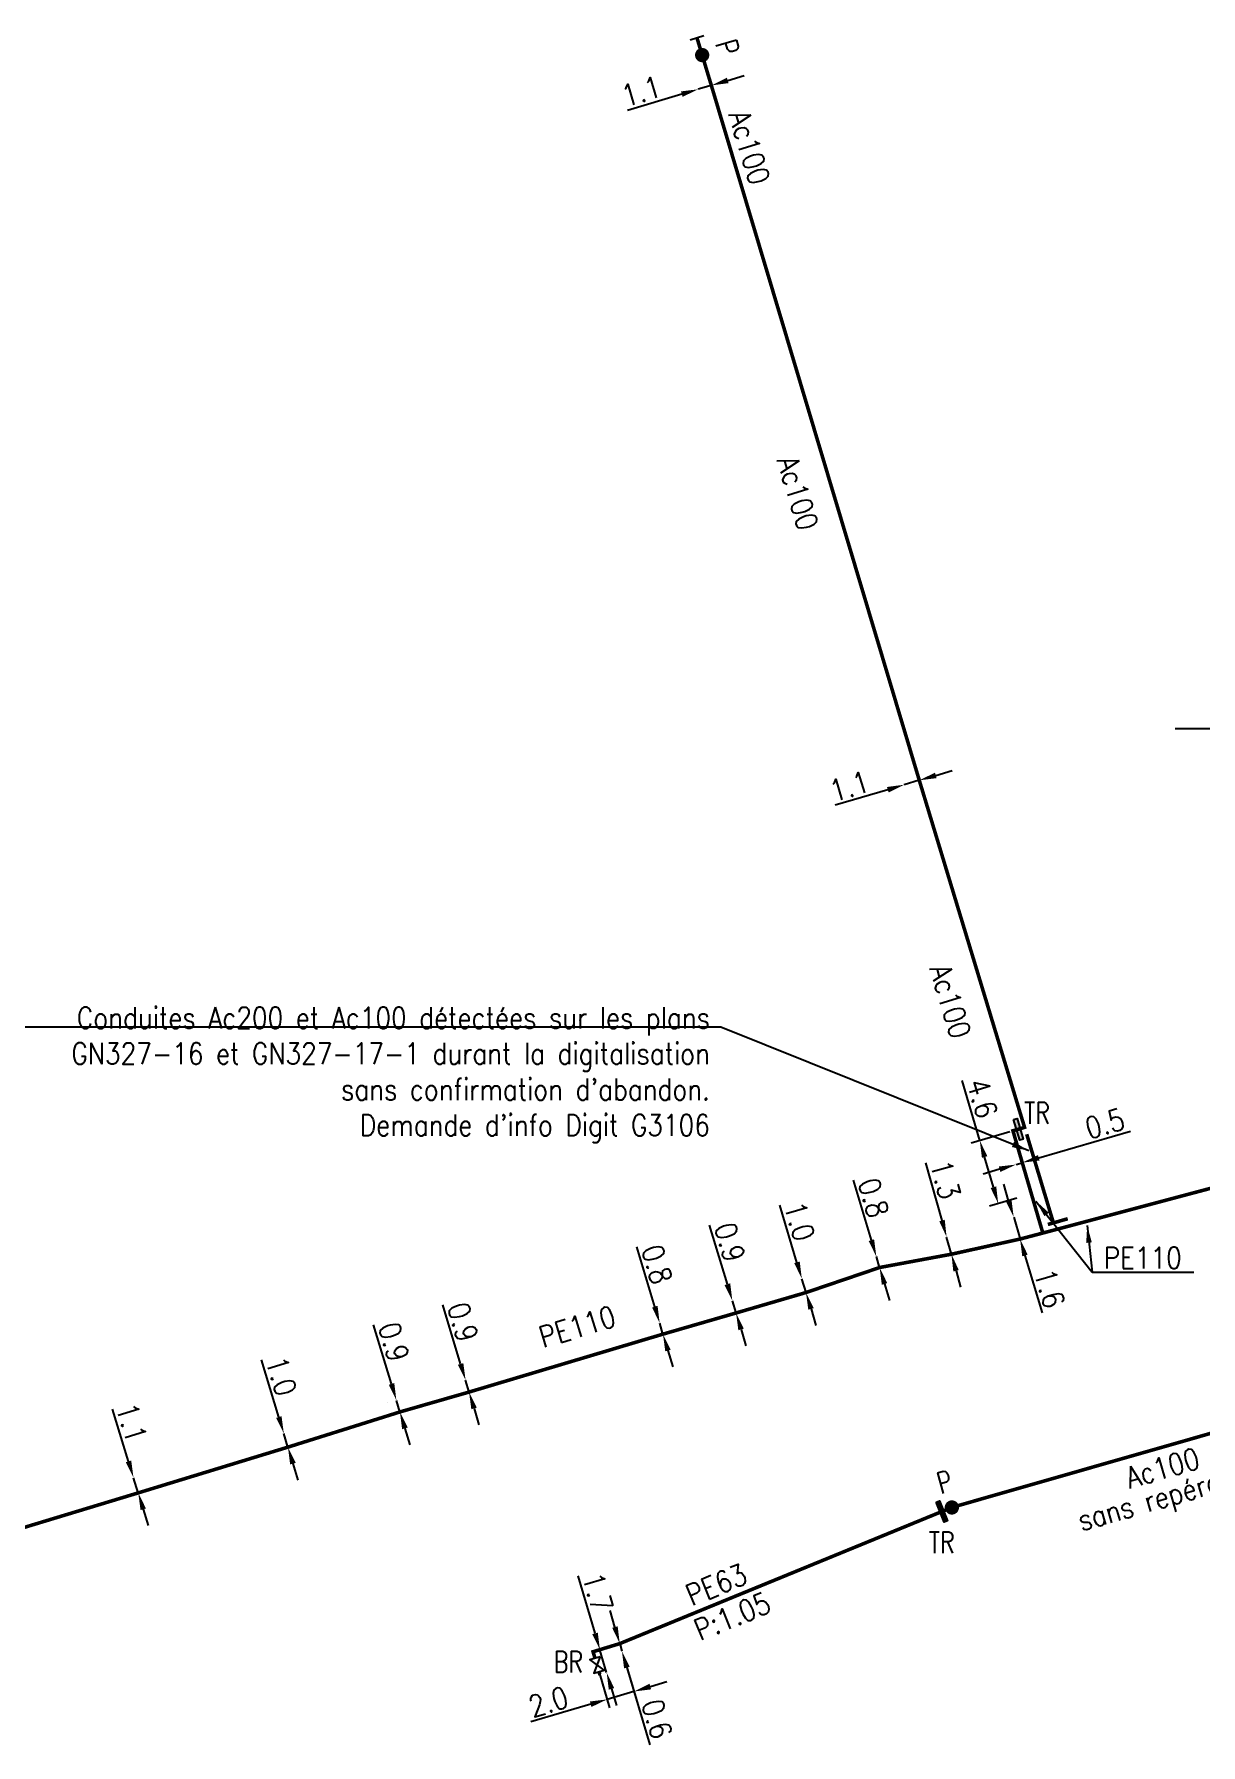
# Model space of a CAD drawing. Header units: millimetres. Extents: x 100511 to 101004, y 121645 to 122002.
# Drawn here: x 100682.8 to 100764.4, y 121645 to 121764.6 of the extents above; entities that cross this region are included whole.
import ezdxf
from ezdxf.enums import TextEntityAlignment as Align

# ---------------------------------------------------------------- set-up
doc = ezdxf.new("R2010")
doc.units = ezdxf.units.MM
doc.header["$PDMODE"] = 34
doc.linetypes.add('L_25_AP', pattern=[2000, 1000, 1000])
doc.linetypes.add('L_25_PE', pattern=[2000, 1000, 1000])
doc.layers.get('0').update_dxf_attribs({"linetype": 'CONTINUOUS'})
doc.layers.get('Defpoints').update_dxf_attribs({"linetype": 'CONTINUOUS'})
for name, color, linetype in [('L_150', 1, 'CONTINUOUS'), ('L_150_NC', 1, 'CONTINUOUS'), ('L_300', 7, 'CONTINUOUS'), ('L_340', 7, 'CONTINUOUS')]:
    doc.layers.add(name, color=color, linetype=linetype)
doc.layers.add('No_Print', color=7, linetype='CONTINUOUS', plot=False)
doc.styles.add('G_ROMANS', font='ROMANS.SHX', dxfattribs={"width": 0.75})
doc.styles.get("Standard").update_dxf_attribs({"font": 'romans.shx', "width": 0.85})
doc.dimstyles.get("Standard").update_dxf_attribs({"dimtxt": 1.5, "dimasz": 1.2, "dimexe": 0.625, "dimexo": 0.625, "dimgap": 0.25, "dimtad": 1, "dimdec": 1, "dimzin": 0, "dimdsep": 46, "dimtxsty": 'Standard', "dimcen": -0.5, "dimadec": 0, "dimazin": 0, "dimtfac": 1, "dimtdec": 1, "dimtmove": 0, "dimatfit": 3, "dimfxl": 1, "dimtolj": 1, "dimtzin": 0, "dimarcsym": 0})

# ---------------------------------------------------------------- blocks, each defined once
blk = doc.blocks.new('*D22')
at = {"layer": 'Defpoints', "color": 0, "linetype": 'Continuous'}
for p in [(100729.28, 121760.76), (100729.28, 121760.76), (100730.19, 121761.03)]:
    blk.add_point(p, dxfattribs=at)
at = {"layer": 'L_150', "color": 0, "linetype": 'Continuous', "lineweight": -2}
for p, q in [((100731.34, 121761.38), (100732.49, 121761.72)), ((100728.13, 121760.42), (100724.32, 121759.28)), ((100730.19, 121761.03), (100729.28, 121760.76))]:
    blk.add_line(p, q, dxfattribs=at)
at = {"layer": 'L_150', "color": 0, "linetype": 'Continuous'}
for points in [[(100731.28, 121761.57), (100731.39, 121761.19), (100730.19, 121761.03)], [(100728.07, 121760.61), (100728.18, 121760.23), (100729.28, 121760.76)]]:
    blk.add_solid(points, dxfattribs=at)
at = {"layer": 'L_150', "color": 0, "linetype": 'Continuous', "insert": (100725.29, 121760.62), "char_height": 1.5, "attachment_point": 5, "rotation": 16.6129}
blk.add_mtext('\\A1;1.1', dxfattribs=at)
blk = doc.blocks.new('L_340_07')
at = {"color": 0, "linetype": 'Continuous', "const_width": 0.25, "flags": 128}
blk.add_lwpolyline([(0, 0), (1.25, 0)], dxfattribs=at)
at = {"color": 0, "linetype": 'Continuous', "flags": 128}
blk.add_lwpolyline([(1.25, -0.5), (1.25, 0.5)], dxfattribs=at)
at = {"color": 0, "linetype": 'Continuous', "style": 'G_ROMANS', "width": 0.75, "flags": 3}
for tag, p in [('DEF_LEG', (0.72, -3.47)), ('DEF_COUP', (0.72, -5.97)), ('DEF_TYPE', (0.72, -8.47))]:
    blk.add_attdef(tag, text='', height=1.2, dxfattribs=at).set_placement(p, align=Align.MIDDLE)
blk = doc.blocks.new('*D58')
at = {"layer": 'Defpoints', "color": 0, "linetype": 'Continuous'}
for p in [(100743.68, 121712.13), (100743.68, 121712.13), (100744.73, 121712.44)]:
    blk.add_point(p, dxfattribs=at)
at = {"layer": 'L_150', "color": 0, "linetype": 'Continuous', "lineweight": -2}
for p, q in [((100744.73, 121712.44), (100743.68, 121712.13)), ((100745.88, 121712.78), (100747.03, 121713.13)), ((100742.53, 121711.78), (100738.86, 121710.69))]:
    blk.add_line(p, q, dxfattribs=at)
at = {"layer": 'L_150', "color": 0, "linetype": 'Continuous'}
for points in [[(100742.47, 121711.97), (100742.59, 121711.59), (100743.68, 121712.13)], [(100745.83, 121712.97), (100745.94, 121712.59), (100744.73, 121712.44)]]:
    blk.add_solid(points, dxfattribs=at)
at = {"layer": 'L_150', "color": 0, "linetype": 'Continuous', "insert": (100739.84, 121712.02), "char_height": 1.5, "attachment_point": 5, "rotation": 16.6097}
blk.add_mtext('\\A1;1.1', dxfattribs=at)
blk = doc.blocks.new('*D59')
at = {"layer": 'Defpoints', "color": 0, "linetype": 'Continuous'}
for p in [(100751.5, 121685.57), (100751.5, 121685.57), (100751.93, 121685.7)]:
    blk.add_point(p, dxfattribs=at)
at = {"layer": 'L_150', "color": 0, "linetype": 'Continuous', "lineweight": -2}
for p, q in [((100753.08, 121686.04), (100759.5, 121687.91)), ((100750.35, 121685.24), (100749.2, 121684.9)), ((100751.5, 121685.57), (100751.93, 121685.7))]:
    blk.add_line(p, q, dxfattribs=at)
at = {"layer": 'L_150', "color": 0, "linetype": 'Continuous'}
for points in [[(100753.03, 121686.23), (100753.14, 121685.85), (100751.93, 121685.7)], [(100750.29, 121685.43), (100750.4, 121685.05), (100751.5, 121685.57)]]:
    blk.add_solid(points, dxfattribs=at)
at = {"layer": 'L_150', "color": 0, "linetype": 'Continuous', "insert": (100757.7, 121688.43), "char_height": 1.5, "attachment_point": 5, "rotation": 16.2973}
blk.add_mtext('\\A1;0.5', dxfattribs=at)
blk = doc.blocks.new('*D60')
at = {"layer": 'Defpoints', "color": 0, "linetype": 'Continuous'}
for p in [(100751.66, 121688.04), (100750.25, 121682.83), (100752.14, 121683.39)]:
    blk.add_point(p, dxfattribs=at)
at = {"layer": 'L_340', "color": 0, "linetype": 'Continuous', "lineweight": -2}
for p, q in [((100748.96, 121687.25), (100747.73, 121691.45)), ((100751.06, 121687.86), (100748.36, 121687.07)), ((100749.91, 121683.99), (100749.3, 121686.1)), ((100751.54, 121683.21), (100749.65, 121682.66))]:
    blk.add_line(p, q, dxfattribs=at)
at = {"layer": 'L_340', "color": 0, "linetype": 'Continuous'}
for points in [[(100749.49, 121686.15), (100749.11, 121686.04), (100748.96, 121687.25)], [(100750.11, 121684.04), (100749.72, 121683.93), (100750.25, 121682.83)]]:
    blk.add_solid(points, dxfattribs=at)
at = {"layer": 'L_340', "color": 0, "linetype": 'Continuous', "insert": (100749.14, 121690.2), "char_height": 1.5, "attachment_point": 5, "rotation": 286.2973}
blk.add_mtext('\\A1;4.6', dxfattribs=at)
blk = doc.blocks.new('*D61')
at = {"layer": 'Defpoints', "color": 0, "linetype": 'Continuous'}
for p in [(100751.33, 121681.89), (100751.33, 121681.89), (100751.78, 121680.36)]:
    blk.add_point(p, dxfattribs=at)
at = {"layer": 'L_150', "color": 0, "linetype": 'Continuous', "lineweight": -2}
for p, q in [((100750.98, 121683.04), (100750.64, 121684.19)), ((100751.33, 121681.89), (100751.78, 121680.36)), ((100752.12, 121679.21), (100753.32, 121675.19))]:
    blk.add_line(p, q, dxfattribs=at)
at = {"layer": 'L_150', "color": 0, "linetype": 'Continuous'}
for points in [[(100751.18, 121683.1), (100750.79, 121682.99), (100751.33, 121681.89)], [(100752.31, 121679.27), (100751.93, 121679.15), (100751.78, 121680.36)]]:
    blk.add_solid(points, dxfattribs=at)
at = {"layer": 'L_150', "color": 0, "linetype": 'Continuous', "insert": (100753.85, 121676.91), "char_height": 1.5, "attachment_point": 5, "rotation": 286.5465}
blk.add_mtext('\\A1;1.6', dxfattribs=at)
blk = doc.blocks.new('*D62')
at = {"layer": 'Defpoints', "color": 0, "linetype": 'Continuous'}
for p in [(100746.64, 121680.5), (100746.64, 121680.5), (100746.98, 121679.3)]:
    blk.add_point(p, dxfattribs=at)
at = {"layer": 'L_150', "color": 0, "linetype": 'Continuous', "lineweight": -2}
for p, q in [((100746.32, 121681.66), (100745.19, 121685.69)), ((100746.98, 121679.3), (100746.64, 121680.5)), ((100747.3, 121678.14), (100747.62, 121676.99))]:
    blk.add_line(p, q, dxfattribs=at)
at = {"layer": 'L_150', "color": 0, "linetype": 'Continuous'}
for points in [[(100746.51, 121681.71), (100746.13, 121681.6), (100746.64, 121680.5)], [(100747.49, 121678.19), (100747.11, 121678.09), (100746.98, 121679.3)]]:
    blk.add_solid(points, dxfattribs=at)
at = {"layer": 'L_150', "color": 0, "linetype": 'Continuous', "insert": (100746.56, 121684.52), "char_height": 1.5, "attachment_point": 5, "rotation": 285.5638}
blk.add_mtext('\\A1;1.3', dxfattribs=at)
blk = doc.blocks.new('*D63')
at = {"layer": 'Defpoints', "color": 0, "linetype": 'Continuous'}
for p in [(100741.73, 121679.13), (100741.73, 121679.13), (100741.96, 121678.37)]:
    blk.add_point(p, dxfattribs=at)
at = {"layer": 'L_150', "color": 0, "linetype": 'Continuous', "lineweight": -2}
for p, q in [((100741.38, 121680.28), (100740.12, 121684.47)), ((100741.96, 121678.37), (100741.73, 121679.13)), ((100742.3, 121677.22), (100742.65, 121676.07))]:
    blk.add_line(p, q, dxfattribs=at)
at = {"layer": 'L_150', "color": 0, "linetype": 'Continuous'}
for points in [[(100741.57, 121680.34), (100741.19, 121680.22), (100741.73, 121679.13)], [(100742.49, 121677.28), (100742.11, 121677.16), (100741.96, 121678.37)]]:
    blk.add_solid(points, dxfattribs=at)
at = {"layer": 'L_150', "color": 0, "linetype": 'Continuous', "insert": (100741.53, 121683.24), "char_height": 1.5, "attachment_point": 5, "rotation": 286.7718}
blk.add_mtext('\\A1;0.8', dxfattribs=at)
blk = doc.blocks.new('*D64')
at = {"layer": 'Defpoints', "color": 0, "linetype": 'Continuous'}
for p in [(100736.52, 121677.58), (100736.52, 121677.58), (100736.81, 121676.62)]:
    blk.add_point(p, dxfattribs=at)
at = {"layer": 'L_150', "color": 0, "linetype": 'Continuous', "lineweight": -2}
for p, q in [((100736.18, 121678.73), (100734.97, 121682.74)), ((100736.81, 121676.62), (100736.52, 121677.58)), ((100737.16, 121675.47), (100737.5, 121674.32))]:
    blk.add_line(p, q, dxfattribs=at)
at = {"layer": 'L_150', "color": 0, "linetype": 'Continuous'}
for points in [[(100736.37, 121678.79), (100735.99, 121678.67), (100736.52, 121677.58)], [(100737.35, 121675.53), (100736.97, 121675.42), (100736.81, 121676.62)]]:
    blk.add_solid(points, dxfattribs=at)
at = {"layer": 'L_150', "color": 0, "linetype": 'Continuous', "insert": (100736.36, 121681.6), "char_height": 1.5, "attachment_point": 5, "rotation": 286.7716}
blk.add_mtext('\\A1;1.0', dxfattribs=at)
blk = doc.blocks.new('*D65')
at = {"layer": 'Defpoints', "color": 0, "linetype": 'Continuous'}
for p in [(100731.66, 121676.05), (100731.66, 121676.05), (100731.92, 121675.19)]:
    blk.add_point(p, dxfattribs=at)
at = {"layer": 'L_150', "color": 0, "linetype": 'Continuous', "lineweight": -2}
for p, q in [((100731.31, 121677.2), (100730.07, 121681.33)), ((100731.92, 121675.19), (100731.66, 121676.05)), ((100732.27, 121674.04), (100732.61, 121672.89))]:
    blk.add_line(p, q, dxfattribs=at)
at = {"layer": 'L_150', "color": 0, "linetype": 'Continuous'}
for points in [[(100731.51, 121677.26), (100731.12, 121677.14), (100731.66, 121676.05)], [(100732.46, 121674.1), (100732.08, 121673.98), (100731.92, 121675.19)]]:
    blk.add_solid(points, dxfattribs=at)
at = {"layer": 'L_150', "color": 0, "linetype": 'Continuous', "insert": (100731.48, 121680.13), "char_height": 1.5, "attachment_point": 5, "rotation": 286.7718}
blk.add_mtext('\\A1;0.9', dxfattribs=at)
blk = doc.blocks.new('*D66')
at = {"layer": 'Defpoints', "color": 0, "linetype": 'Continuous'}
for p in [(100726.58, 121674.48), (100726.58, 121674.48), (100726.81, 121673.71)]:
    blk.add_point(p, dxfattribs=at)
at = {"layer": 'L_150', "color": 0, "linetype": 'Continuous', "lineweight": -2}
for p, q in [((100726.24, 121675.63), (100724.98, 121679.81)), ((100726.81, 121673.71), (100726.58, 121674.48)), ((100727.16, 121672.56), (100727.51, 121671.42))]:
    blk.add_line(p, q, dxfattribs=at)
at = {"layer": 'L_150', "color": 0, "linetype": 'Continuous'}
for points in [[(100726.43, 121675.69), (100726.05, 121675.57), (100726.58, 121674.48)], [(100727.35, 121672.62), (100726.97, 121672.51), (100726.81, 121673.71)]]:
    blk.add_solid(points, dxfattribs=at)
at = {"layer": 'L_150', "color": 0, "linetype": 'Continuous', "insert": (100726.39, 121678.58), "char_height": 1.5, "attachment_point": 5, "rotation": 286.7718}
blk.add_mtext('\\A1;0.8', dxfattribs=at)
blk = doc.blocks.new('*D67')
at = {"layer": 'Defpoints', "color": 0, "linetype": 'Continuous'}
for p in [(100713.01, 121670.48), (100713.01, 121670.48), (100713.25, 121669.66)]:
    blk.add_point(p, dxfattribs=at)
at = {"layer": 'L_150', "color": 0, "linetype": 'Continuous', "lineweight": -2}
for p, q in [((100712.66, 121671.63), (100711.42, 121675.75)), ((100713.25, 121669.66), (100713.01, 121670.48)), ((100713.6, 121668.51), (100713.94, 121667.36))]:
    blk.add_line(p, q, dxfattribs=at)
at = {"layer": 'L_150', "color": 0, "linetype": 'Continuous'}
for points in [[(100712.85, 121671.68), (100712.47, 121671.57), (100713.01, 121670.48)], [(100713.79, 121668.57), (100713.41, 121668.46), (100713.25, 121669.66)]]:
    blk.add_solid(points, dxfattribs=at)
at = {"layer": 'L_150', "color": 0, "linetype": 'Continuous', "insert": (100712.82, 121674.55), "char_height": 1.5, "attachment_point": 5, "rotation": 286.7718}
blk.add_mtext('\\A1;0.9', dxfattribs=at)
blk = doc.blocks.new('*D68')
at = {"layer": 'Defpoints', "color": 0, "linetype": 'Continuous'}
for p in [(100708.17, 121669.08), (100708.17, 121669.08), (100708.42, 121668.27)]:
    blk.add_point(p, dxfattribs=at)
at = {"layer": 'L_150', "color": 0, "linetype": 'Continuous', "lineweight": -2}
for p, q in [((100707.83, 121670.23), (100706.58, 121674.36)), ((100708.42, 121668.27), (100708.17, 121669.08)), ((100707.58, 121668.9), (100707.58, 121668.9)), ((100707.82, 121668.09), (100707.82, 121668.09)), ((100708.77, 121667.12), (100709.11, 121665.97))]:
    blk.add_line(p, q, dxfattribs=at)
at = {"layer": 'L_150', "color": 0, "linetype": 'Continuous'}
for points in [[(100708.02, 121670.29), (100707.64, 121670.17), (100708.17, 121669.08)], [(100708.96, 121667.18), (100708.57, 121667.06), (100708.42, 121668.27)]]:
    blk.add_solid(points, dxfattribs=at)
at = {"layer": 'L_150', "color": 0, "linetype": 'Continuous', "insert": (100707.99, 121673.16), "char_height": 1.5, "attachment_point": 5, "rotation": 286.7993}
blk.add_mtext('\\A1;0.9', dxfattribs=at)
blk = doc.blocks.new('*D69')
at = {"layer": 'Defpoints', "color": 0, "linetype": 'Continuous'}
for p in [(100700.3, 121666.76), (100700.3, 121666.76), (100700.59, 121665.81)]:
    blk.add_point(p, dxfattribs=at)
at = {"layer": 'L_150', "color": 0, "linetype": 'Continuous', "lineweight": -2}
for p, q in [((100699.95, 121667.91), (100698.74, 121671.92)), ((100700.59, 121665.81), (100700.3, 121666.76)), ((100700.93, 121664.66), (100701.28, 121663.51))]:
    blk.add_line(p, q, dxfattribs=at)
at = {"layer": 'L_150', "color": 0, "linetype": 'Continuous'}
for points in [[(100700.14, 121667.97), (100699.76, 121667.85), (100700.3, 121666.76)], [(100701.13, 121664.71), (100700.74, 121664.6), (100700.59, 121665.81)]]:
    blk.add_solid(points, dxfattribs=at)
at = {"layer": 'L_150', "color": 0, "linetype": 'Continuous', "insert": (100700.13, 121670.78), "char_height": 1.5, "attachment_point": 5, "rotation": 286.7999}
blk.add_mtext('\\A1;1.0', dxfattribs=at)
blk = doc.blocks.new('*D70')
at = {"layer": 'Defpoints', "color": 0, "linetype": 'Continuous'}
for p in [(100689.79, 121663.66), (100689.79, 121663.66), (100690.12, 121662.61)]:
    blk.add_point(p, dxfattribs=at)
at = {"layer": 'L_150', "color": 0, "linetype": 'Continuous', "lineweight": -2}
for p, q in [((100689.44, 121664.81), (100688.32, 121668.47)), ((100690.12, 121662.61), (100689.79, 121663.66)), ((100690.47, 121661.46), (100690.82, 121660.32))]:
    blk.add_line(p, q, dxfattribs=at)
at = {"layer": 'L_150', "color": 0, "linetype": 'Continuous'}
for points in [[(100689.63, 121664.87), (100689.25, 121664.75), (100689.79, 121663.66)], [(100690.66, 121661.52), (100690.28, 121661.41), (100690.12, 121662.61)]]:
    blk.add_solid(points, dxfattribs=at)
at = {"layer": 'L_150', "color": 0, "linetype": 'Continuous', "insert": (100689.66, 121667.51), "char_height": 1.5, "attachment_point": 5, "rotation": 287.0232}
blk.add_mtext('\\A1;1.1', dxfattribs=at)
blk = doc.blocks.new('*D74')
at = {"layer": 'Defpoints', "color": 0, "linetype": 'Continuous'}
for p in [(100723.94, 121651.55), (100722.19, 121650.59), (100724.78, 121648.72)]:
    blk.add_point(p, dxfattribs=at)
at = {"layer": 'L_300', "color": 0, "linetype": 'Continuous', "lineweight": -2}
for p, q in [((100722.37, 121649.99), (100723.08, 121647.57)), ((100724.12, 121650.95), (100724.95, 121648.13)), ((100724.78, 121648.72), (100722.91, 121648.17)), ((100725.93, 121649.06), (100727.08, 121649.41)), ((100721.76, 121647.83), (100717.56, 121646.59))]:
    blk.add_line(p, q, dxfattribs=at)
at = {"layer": 'L_300', "color": 0, "linetype": 'Continuous'}
for points in [[(100725.87, 121649.26), (100725.98, 121648.87), (100724.78, 121648.72)], [(100721.7, 121648.02), (100721.81, 121647.64), (100722.91, 121648.17)]]:
    blk.add_solid(points, dxfattribs=at)
at = {"layer": 'L_300', "color": 0, "linetype": 'Continuous', "insert": (100718.8, 121648), "char_height": 1.5, "attachment_point": 5, "rotation": 16.4697}
blk.add_mtext('\\A1;2.0', dxfattribs=at)
blk = doc.blocks.new('*D75')
at = {"layer": 'Defpoints', "color": 0, "linetype": 'Continuous'}
for p in [(100721.92, 121651.5), (100722.87, 121650.05), (100723.02, 121650.1)]:
    blk.add_point(p, dxfattribs=at)
at = {"layer": 'L_150', "color": 0, "linetype": 'Continuous', "lineweight": -2}
for p, q in [((100722.06, 121652.79), (100720.87, 121656.8)), ((100722.87, 121650.05), (100722.4, 121651.64)), ((100722.52, 121651.67), (100723, 121651.81)), ((100722.42, 121649.92), (100722.27, 121649.88)), ((100723.21, 121648.9), (100723.55, 121647.75))]:
    blk.add_line(p, q, dxfattribs=at)
at = {"layer": 'L_150', "color": 0, "linetype": 'Continuous'}
for points in [[(100722.25, 121652.84), (100721.87, 121652.73), (100722.4, 121651.64)], [(100723.4, 121648.96), (100723.02, 121648.85), (100722.87, 121650.05)]]:
    blk.add_solid(points, dxfattribs=at)
at = {"layer": 'L_150', "color": 0, "linetype": 'Continuous', "insert": (100722.25, 121655.65), "char_height": 1.5, "attachment_point": 5, "rotation": 286.4697}
blk.add_mtext('\\A1;1.7', dxfattribs=at)
blk = doc.blocks.new('*D76')
at = {"layer": 'Defpoints', "color": 0, "linetype": 'Continuous'}
for p in [(100723.79, 121652.07), (100723.94, 121651.55), (100723.94, 121651.55)]:
    blk.add_point(p, dxfattribs=at)
at = {"layer": 'L_150', "color": 0, "linetype": 'Continuous', "lineweight": -2}
for p, q in [((100723.45, 121653.23), (100723.11, 121654.38)), ((100723.79, 121652.07), (100723.94, 121651.55)), ((100724.28, 121650.4), (100725.88, 121644.99))]:
    blk.add_line(p, q, dxfattribs=at)
at = {"layer": 'L_150', "color": 0, "linetype": 'Continuous'}
for points in [[(100723.64, 121653.28), (100723.26, 121653.17), (100723.79, 121652.07)], [(100724.48, 121650.45), (100724.09, 121650.34), (100723.94, 121651.55)]]:
    blk.add_solid(points, dxfattribs=at)
at = {"layer": 'L_150', "color": 0, "linetype": 'Continuous', "insert": (100726.39, 121646.8), "char_height": 1.5, "attachment_point": 5, "rotation": 286.4697}
blk.add_mtext('\\A1;0.6', dxfattribs=at)
blk = doc.blocks.new('L_300_12')
at = {"color": 0, "linetype": 'Continuous', "const_width": 0.497, "flags": 128}
blk.add_lwpolyline([(-0.25, 0, 1), (0.25, 0, 1)], format="xyb", close=True, dxfattribs=at)
at = {"color": 0, "linetype": 'Continuous', "style": 'G_ROMANS', "width": 0.75}
blk.add_text('P', height=1.5, dxfattribs=at).set_placement((0, 1.85), align=Align.MIDDLE)
at = {"color": 0, "linetype": 'Continuous', "style": 'G_ROMANS', "width": 0.75, "flags": 3}
for tag, p in [('DEF_LEG', (0, -5)), ('DEF_COUP', (0, -7.5)), ('DEF_TYPE', (0, -10))]:
    blk.add_attdef(tag, text='', height=1.2, dxfattribs=at).set_placement(p, align=Align.MIDDLE)
blk = doc.blocks.new('L_340_19')
at = {"linetype": 'Continuous'}
blk.add_hatch(color=0, dxfattribs=at).paths.add_polyline_path([(0.125, 0.75), (-0.125, 0.75), (-0.125, -0.75), (0.125, -0.75)])
at = {"color": 0, "linetype": 'Continuous'}
blk.add_lwpolyline([(-0.125, 0.75), (0.125, 0.75), (0.125, -0.75), (-0.125, -0.75)], close=True, dxfattribs=at)
at = {"color": 0, "linetype": 'Continuous', "width": 0.75}
for tag, height, flags, p in [('TR', 1.5, 8, (0, 3)), ('DEF_LEG', 1.2, 3, (0, -5)), ('DEF_COUP', 1.2, 3, (0, -7.5)), ('DEF_TYPE', 1.2, 3, (0, -10))]:
    blk.add_attdef(tag, text='', height=height, dxfattribs=dict(at, flags=flags)).set_placement(p, align=Align.MIDDLE)
blk = doc.blocks.new('L_300_03')
at = {"color": 0, "linetype": 'Continuous', "flags": 128}
blk.add_lwpolyline([(-1, 0.75), (1, -0.75), (1, 0.75), (-1, -0.75), (-1, 0.75)], dxfattribs=at)
at = {"color": 0, "linetype": 'Continuous', "width": 0.75}
blk.add_attdef('NUM', text='', height=1.5, dxfattribs=at).set_placement((0, 2.1), align=Align.MIDDLE_CENTER)
at = {"color": 0, "linetype": 'Continuous', "width": 0.75, "flags": 3}
for tag, p in [('DEF_LEG', (0, -5)), ('DEF_COUP', (0, -7.5)), ('DEF_TYPE', (0, -10))]:
    blk.add_attdef(tag, text='', height=1.2, dxfattribs=at).set_placement(p, align=Align.MIDDLE)

msp = doc.modelspace()

# ---------------------------------------------------------------- linework, layer by layer
at = {"layer": 'L_150', "linetype": 'L_25_AP', "flags": 128}
msp.add_lwpolyline([(100751.66, 121688.04, 0.25, 0.25, 0), (100752.09, 121688.17, 0.25, 0.25, 0), (100744.73, 121712.44, 0.25, 0.25, 0), (100744.73, 121712.44, 0.25, 0.25, 0), (100744.73, 121712.44, 0.25, 0.25, 0), (100730.19, 121761.03, 0.25, 0.25, 0), (100729.55, 121763.15, 0, 0, 0)], format="xyseb", dxfattribs=at)
at = {"layer": 'L_150', "linetype": 'L_25_AP', "const_width": 0.25, "flags": 128}
msp.add_lwpolyline([(100746.43, 121661.35), (100747, 121661.59, -0.02753), (100747.03, 121661.6), (100789.73, 121673.82), (100816.23, 121681.41), (100830.6, 121685.52), (100873.05, 121697.67), (100876.78, 121698.65), (100907.18, 121707.34), (100925.64, 121712.81), (100946.55, 121719.32), (100982.78, 121730.65), (100986.2, 121731.8), (100986.9, 121734.2), (100988.31, 121734.73), (101000, 121739.1)], format="xyb", dxfattribs=at)
at = {"layer": 'L_150', "linetype": 'L_25_PE', "const_width": 0.25, "flags": 128}
for points in [[(100663.32, 121654.73), (100663.41, 121654.43), (100671.87, 121657.03), (100680.85, 121659.8), (100690.12, 121662.61), (100700.59, 121665.81), (100708.42, 121668.27), (100713.25, 121669.66), (100726.81, 121673.71), (100731.92, 121675.19), (100736.81, 121676.62), (100741.96, 121678.37), (100746.98, 121679.3), (100751.78, 121680.36), (100753.37, 121680.78), (100767.96, 121684.67), (100778.43, 121687.51), (100783.47, 121689.18), (100788.19, 121690.6), (100793.11, 121692.06), (100796.6, 121693.03), (100800.07, 121694.05), (100804.92, 121695.3), (100809.63, 121696.9), (100813.58, 121698.14), (100816.15, 121698.82), (100817.94, 121699.29)], [(100751.66, 121688.04), (100751.28, 121687.93), (100751.93, 121685.7), (100753.37, 121680.78)], [(100746.2, 121661.26), (100723.79, 121652.07), (100721.92, 121651.5), (100722.05, 121651.07)], [(100722.34, 121650.11), (100722.39, 121649.91)]]:
    msp.add_lwpolyline(points, dxfattribs=at)
at = {"layer": 'L_150_NC', "linetype": 'L_25_AP', "const_width": 0.25, "flags": 128}
for points in [[(100752.24, 121687.69), (100754.11, 121681.49)], [(100755.11, 121681.78), (100754.11, 121681.49), (100753.72, 121681.38)]]:
    msp.add_lwpolyline(points, dxfattribs=at)

# ---------------------------------------------------------------- block references
at = {"layer": 'L_300'}
for p, rotation in [((100729.55, 121763.15), 286.6909355771255), ((100747.01, 121661.59), 15.97703787078534)]:
    msp.add_blockref('L_300_12', p, dxfattribs=dict(at, rotation=rotation))
ref = msp.add_blockref('L_300_03', (100722.19, 121650.59), dxfattribs=dict(at, xscale=0.4999999999965075, yscale=0.5, zscale=0.5, rotation=286.4697207800729))
ref.add_attrib('NUM', 'BR', dxfattribs={"layer": '0', "color": 0, "linetype": 'Continuous', "height": 1.5, "width": 0.75}).set_placement((100720.19, 121650.79), align=Align.MIDDLE_CENTER)
at = {"layer": 'L_340', "rotation": 106.6909355771255}
msp.add_blockref('L_340_07', (100729.55, 121763.15), dxfattribs=at)
at = {"layer": 'L_340'}
ref = msp.add_blockref('L_340_19', (100751.66, 121688.04), dxfattribs=dict(at, rotation=16.29731821028863))
ref.add_attrib('TR', 'TR', dxfattribs={"layer": '0', "color": 0, "linetype": 'Continuous', "height": 1.5, "width": 0.75, "flags": 8}).set_placement((100752.96, 121689.17), align=Align.MIDDLE)
ref = msp.add_blockref('L_340_19', (100746.31, 121661.31), dxfattribs=dict(at, rotation=22.28478120661219))
ref.add_attrib('TR', 'TR', dxfattribs={"layer": '0', "color": 0, "linetype": 'Continuous', "height": 1.5, "width": 0.75, "flags": 8}).set_placement((100746.3, 121659.14), align=Align.MIDDLE)

# ---------------------------------------------------------------- texts
at = {"layer": 'L_150', "linetype": 'Continuous', "width": 0.85}
for s, rotation, p in [('Ac100', 286.862, (100731.38, 121758.98)), ('Ac100', 286.862, (100734.76, 121734.81)), ('Ac100', 286.862, (100745.43, 121699.27)), ('PE110', 16.6272, (100718.41, 121672.73)), ('Ac100', 15.977, (100759.43, 121662.91)), ('sans repérage', 15.977, (100756.07, 121659.92)), ('PE63', 22.2848, (100728.8, 121654.67)), ('P:1.05', 22.2848, (100729.39, 121652.24))]:
    msp.add_text(s, height=1.5, rotation=rotation, dxfattribs=at).set_placement(p)
at = {"layer": 'L_150', "linetype": 'Continuous', "insert": (100757.62, 121678.3), "char_height": 1.5, "attachment_point": 7}
msp.add_mtext('\\A1;PE110', dxfattribs=at)
at = {"layer": 'No_Print', "linetype": 'Continuous', "insert": (100730.09, 121687.08), "char_height": 1.5, "attachment_point": 9}
msp.add_mtext("\\A1;Conduites Ac200 et Ac100 détectées sur les plans\\PGN327-16 et GN327-17-1 durant la digitalisation\\Psans confirmation d'abandon.\\PDemande d'info Digit G3106", dxfattribs=at)

# ---------------------------------------------------------------- dimensions: what is measured, and where the dimension line sits
at = {"layer": 'L_150', "linetype": 'Continuous'}
dim = msp.add_linear_dim(base=(100729.28, 121760.76), p1=(100730.19, 121761.03), p2=(100729.28, 121760.76), angle=16.6129, text='1.1', dimstyle='Standard', dxfattribs=at)
dim.commit()
dim.dimension.update_dxf_attribs({"geometry": '*D22', "text_midpoint": (100725.57, 121759.66), "dimtype": 160})
for base, p1, p2, angle, picture, middle in [((100743.68, 121712.13), (100744.73, 121712.44), (100743.68, 121712.13), 16.6097, '*D58', (100740.12, 121711.06)), ((100751.4991, 121685.5744), (100751.931, 121685.7007), (100751.4991, 121685.5744), 16.2973, '*D59', (100757.979, 121687.4689)), ((100746.64, 121680.5), (100746.98, 121679.3), (100746.64, 121680.5), 285.5638, '*D62', (100745.6, 121684.25)), ((100741.73, 121679.13), (100741.96, 121678.37), (100741.73, 121679.13), 286.7718, '*D63', (100740.58, 121682.95)), ((100751.33, 121681.89), (100751.78, 121680.36), (100751.33, 121681.89), 286.5465, '*D61', (100752.89, 121676.63)), ((100736.52, 121677.58), (100736.81, 121676.62), (100736.52, 121677.58), 286.7716, '*D64', (100735.4, 121681.31)), ((100731.66, 121676.05), (100731.92, 121675.19), (100731.66, 121676.05), 286.7718, '*D65', (100730.52, 121679.84)), ((100726.58, 121674.48), (100726.81, 121673.71), (100726.58, 121674.48), 286.7718, '*D66', (100725.43, 121678.3)), ((100713.0052, 121670.4764), (100713.2505, 121669.6626), (100713.0052, 121670.4764), 286.7718, '*D67', (100711.8638, 121674.2635)), ((100708.1739, 121669.0803), (100708.4195677, 121668.2665756), (100708.1739, 121669.0803), 286.7993446, '*D68', (100707.0307193, 121672.8668536)), ((100700.3, 121666.76), (100700.59, 121665.81), (100700.3, 121666.76), 286.7999, '*D69', (100699.17, 121670.49)), ((100689.79, 121663.66), (100690.12, 121662.61), (100689.79, 121663.66), 287.0232, '*D70', (100688.71, 121667.21)), ((100722.8668, 121650.0542), (100721.9247, 121651.4963), (100723.0176, 121650.0988), 106.4697, '*D75', (100721.2949, 121655.3714)), ((100723.94, 121651.55), (100723.79, 121652.07), (100723.94, 121651.55), 106.4697, '*D76', (100725.43, 121646.51))]:
    dim = msp.add_linear_dim(base=base, p1=p1, p2=p2, angle=angle, dimstyle='Standard', dxfattribs=at)
    dim.commit()
    dim.dimension.update_dxf_attribs({"geometry": picture, "text_midpoint": middle, "dimtype": 160})
at = {"layer": 'L_300', "linetype": 'Continuous'}
dim = msp.add_linear_dim(base=(100724.78, 121648.72), p1=(100722.19, 121650.59), p2=(100723.94, 121651.55), angle=196.4697, dimstyle='Standard', dxfattribs=at)
dim.commit()
dim.dimension.update_dxf_attribs({"geometry": '*D74', "text_midpoint": (100719.09, 121647.04), "dimtype": 160})
at = {"layer": 'L_340', "linetype": 'Continuous'}
dim = msp.add_linear_dim(base=(100750.25, 121682.83), p1=(100751.66, 121688.04), p2=(100752.14, 121683.39), angle=106.2973, dimstyle='Standard', dxfattribs=at)
dim.commit()
dim.dimension.update_dxf_attribs({"geometry": '*D60', "text_midpoint": (100748.18, 121689.92), "dimtype": 160})

# ---------------------------------------------------------------- leaders
at = {"layer": 'L_150', "linetype": 'Continuous'}
msp.add_leader([(100752.89, 121683.02), (100756.82, 121678.05)], dimstyle='Standard', dxfattribs=at)
at = {"layer": 'L_150', "linetype": 'Continuous', "annotation_type": 0, "has_hookline": 1, "hookline_direction": 0, "text_width": 5.65}
msp.add_leader([(100756.47, 121681.3), (100756.82, 121678.05), (100758.02, 121678.05)], dimstyle='Standard', dxfattribs=at)
at = {"layer": 'No_Print', "linetype": 'Continuous', "annotation_type": 0, "has_hookline": 1, "hookline_direction": 1}
for points, text_width in [([(100817.15, 121704.03), (100800.62, 121716.04), (100799.42, 121716.04)], 36.55), ([(100752.39, 121686.53), (100730.86, 121695.17), (100729.66, 121695.17)], 50.94)]:
    msp.add_leader(points, dimstyle='Standard', dxfattribs=dict(at, text_width=text_width))

doc.saveas('drawing.dxf')
